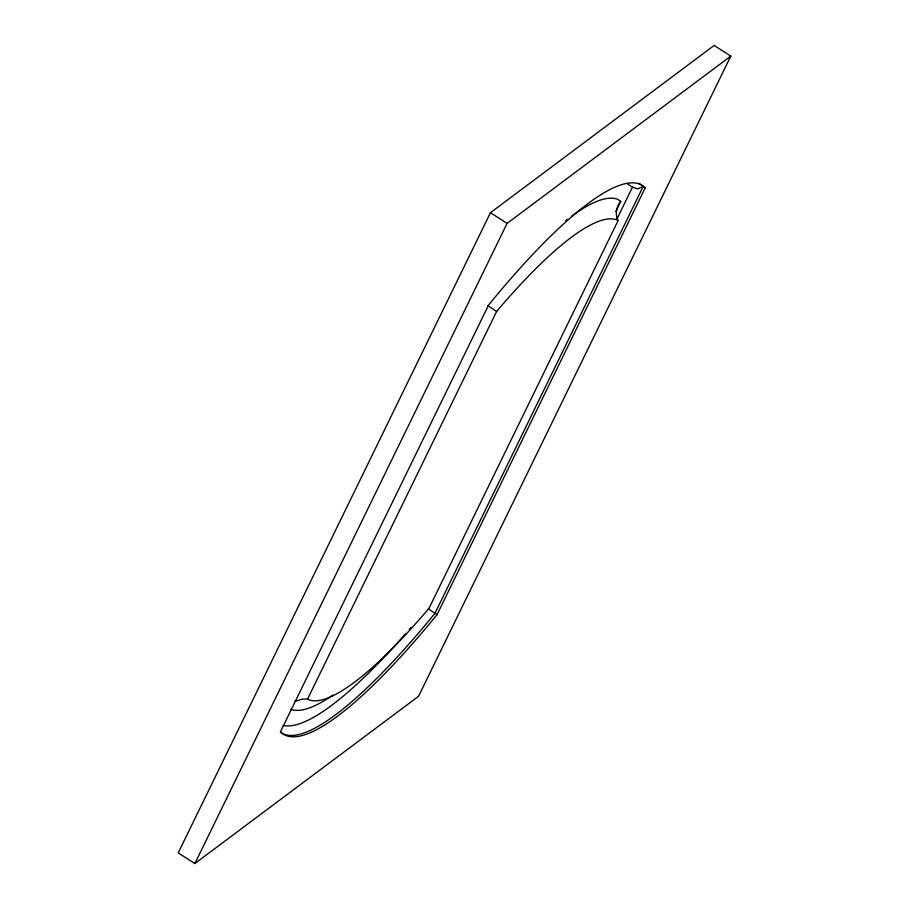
<?xml version="1.0" encoding="UTF-8"?>
<svg xmlns="http://www.w3.org/2000/svg" width="909" height="909" viewBox="0 0 909 909"><rect width="100%" height="100%" fill="white"/><g stroke="black" fill="none" stroke-linecap="round" stroke-linejoin="round"><path stroke-width="1.36" d="M490.44 212.717L178.209 852.892L194.867 863.55L418.56 696.283L730.791 56.108L714.133 45.45L490.44 212.717L507.108 223.375L730.791 56.108M194.867 863.55L507.108 223.375M307.606 698.987L496.598 311.492L500.086 307.322A314.9 65.664 -57.4 0 1 616.961 219.933L618.063 220.66L429.071 608.166L425.571 612.336A314.9 65.664 -57.4 0 1 308.708 699.725L307.606 698.987L301.958 699.169L294.755 701.475M615.791 211.547L620.767 201.355L617.711 199.321A332.694 69.379 -57.4 0 0 571.852 215.967M616.916 219.114L632.471 187.22L627.415 183.845M645.208 187.89A357.282 74.504 -57.4 0 0 488.622 304.981L280.461 731.768A357.282 74.504 -57.4 0 0 437.047 614.677L645.208 187.89L643.117 186.561A357.282 74.504 -57.4 0 0 638.652 183.277M620.767 201.355C616.291 206.582 614.87 214.444 618.063 220.66M632.471 187.22L637.8 188.867L643.117 186.561L434.957 613.336A357.282 74.504 -57.4 0 1 280.472 732.268M437.047 614.677L428.48 608.985M496.598 311.492L487.838 305.594M565.557 220.717A332.694 69.379 -57.4 0 1 567.568 219.16M333.035 694.999A332.694 69.379 -57.4 0 1 290.573 709.225M411.129 627.301A350.965 73.186 -57.4 0 1 409.266 629.448M405.562 633.698A350.965 73.186 -57.4 0 1 283.108 725.393"/></g></svg>
